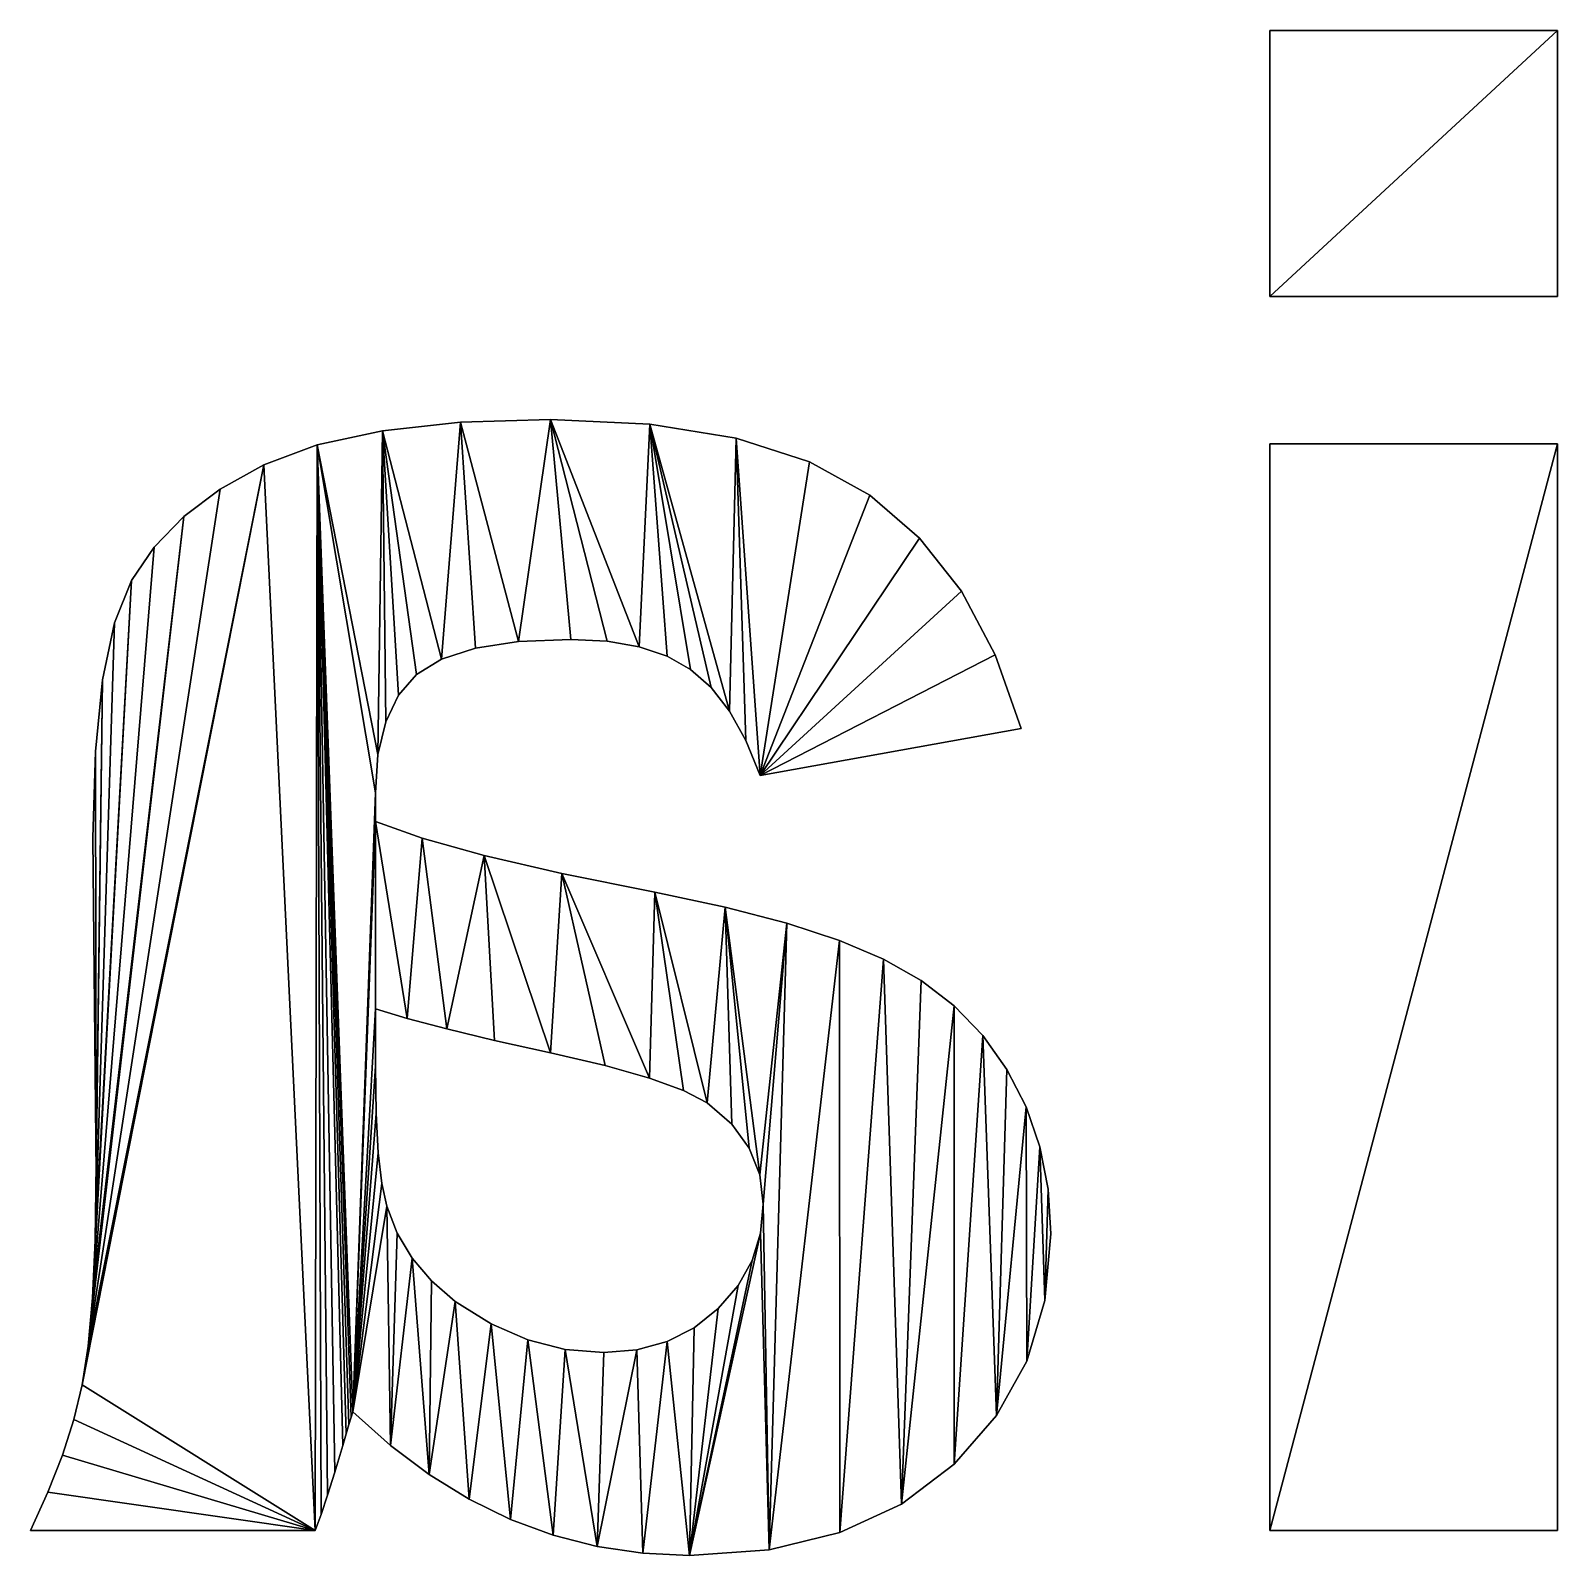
# Model space of a CAD drawing. Header units: metres. Extents: x -39.1 to 29.5, y -5.7 to 6.
# Drawn here: x -39.1 to -29.73, y -3.36 to 6 of the extents above; entities that cross this region are included whole.
import ezdxf

# ---------------------------------------------------------------- set-up
doc = ezdxf.new("R2010")
doc.units = ezdxf.units.M

msp = doc.modelspace()

# ---------------------------------------------------------------- linework, layer by layer
at = {"layer": 'layer1', "color": 1}
for points in [[(-29.72954, 6.00091, -3.21451), (-29.72954, 4.36831, -3.21451), (-31.494, 4.36831, -3.21451)], [(-29.72954, 6.00091, -3.21451), (-31.494, 4.36831, -3.21451), (-31.494, 6.00091, -3.21451)], [(-31.494, 4.36831, 1.92945), (-29.72954, 4.36831, 1.92945), (-29.72954, 6.00091, 1.92945)], [(-31.494, 6.00091, 1.92945), (-31.494, 4.36831, 1.92945), (-29.72954, 6.00091, 1.92945)], [(-31.494, 6.00091, -3.21451), (-31.494, 4.36831, -3.21451), (-31.494, 4.36831, 1.92945), (-31.494, 6.00091, 1.92945)], [(-29.72954, 6.00091, -3.21451), (-31.494, 6.00091, -3.21451), (-31.494, 6.00091, 1.92945), (-29.72954, 6.00091, 1.92945)], [(-29.72954, 4.36831, -3.21451), (-29.72954, 6.00091, -3.21451), (-29.72954, 6.00091, 1.92945), (-29.72954, 4.36831, 1.92945)], [(-31.494, 4.36831, -3.21451), (-29.72954, 4.36831, -3.21451), (-29.72954, 4.36831, 1.92945), (-31.494, 4.36831, 1.92945)], [(-36.93771, 3.54494, -3.21451), (-36.46049, 3.59733, -3.21451), (-36.57704, 2.14291, -3.21451)], [(-36.57704, 2.14291, 1.92945), (-36.46049, 3.59733, 1.92945), (-36.93771, 3.54494, 1.92945)], [(-36.46049, 3.59733, -3.21451), (-36.93771, 3.54494, -3.21451), (-36.93771, 3.54494, 1.92945), (-36.46049, 3.59733, 1.92945)], [(-36.46049, 3.59733, -3.21451), (-36.36786, 2.2106, -3.21451), (-36.57704, 2.14291, -3.21451)], [(-36.57704, 2.14291, 1.92945), (-36.36786, 2.2106, 1.92945), (-36.46049, 3.59733, 1.92945)], [(-35.9079, 3.6148, -3.21451), (-36.10295, 2.25122, -3.21451), (-36.46049, 3.59733, -3.21451)], [(-36.46049, 3.59733, 1.92945), (-36.10295, 2.25122, 1.92945), (-35.9079, 3.6148, 1.92945)], [(-35.9079, 3.6148, -3.21451), (-36.46049, 3.59733, -3.21451), (-36.46049, 3.59733, 1.92945), (-35.9079, 3.6148, 1.92945)], [(-36.46049, 3.59733, -3.21451), (-36.10295, 2.25122, -3.21451), (-36.36786, 2.2106, -3.21451)], [(-36.36786, 2.2106, 1.92945), (-36.10295, 2.25122, 1.92945), (-36.46049, 3.59733, 1.92945)], [(-35.9079, 3.6148, -3.21451), (-35.78233, 2.26477, -3.21451), (-36.10295, 2.25122, -3.21451)], [(-36.10295, 2.25122, 1.92945), (-35.78233, 2.26477, 1.92945), (-35.9079, 3.6148, 1.92945)], [(-35.5598, 2.25319, -3.21451), (-35.78233, 2.26477, -3.21451), (-35.9079, 3.6148, -3.21451)], [(-35.29803, 3.58575, -3.21451), (-35.36319, 2.21845, -3.21451), (-35.9079, 3.6148, -3.21451)], [(-35.9079, 3.6148, -3.21451), (-35.36319, 2.21845, -3.21451), (-35.5598, 2.25319, -3.21451)], [(-35.9079, 3.6148, 1.92945), (-35.78233, 2.26477, 1.92945), (-35.5598, 2.25319, 1.92945)], [(-35.9079, 3.6148, 1.92945), (-35.36319, 2.21845, 1.92945), (-35.29803, 3.58575, 1.92945)], [(-35.5598, 2.25319, 1.92945), (-35.36319, 2.21845, 1.92945), (-35.9079, 3.6148, 1.92945)], [(-35.29803, 3.58575, -3.21451), (-35.9079, 3.6148, -3.21451), (-35.9079, 3.6148, 1.92945), (-35.29803, 3.58575, 1.92945)], [(-35.29803, 3.58575, -3.21451), (-35.19248, 2.16056, -3.21451), (-35.36319, 2.21845, -3.21451)], [(-35.36319, 2.21845, 1.92945), (-35.19248, 2.16056, 1.92945), (-35.29803, 3.58575, 1.92945)], [(-35.04766, 2.07952, -3.21451), (-35.19248, 2.16056, -3.21451), (-35.29803, 3.58575, -3.21451)], [(-34.7682, 3.49863, -3.21451), (-34.80903, 1.82442, -3.21451), (-35.29803, 3.58575, -3.21451)], [(-35.29803, 3.58575, -3.21451), (-34.80903, 1.82442, -3.21451), (-34.92207, 1.96944, -3.21451)], [(-35.29803, 3.58575, -3.21451), (-34.92207, 1.96944, -3.21451), (-35.04766, 2.07952, -3.21451)], [(-35.29803, 3.58575, 1.92945), (-35.19248, 2.16056, 1.92945), (-35.04766, 2.07952, 1.92945)], [(-35.29803, 3.58575, 1.92945), (-34.80903, 1.82442, 1.92945), (-34.7682, 3.49863, 1.92945)], [(-34.92207, 1.96944, 1.92945), (-34.80903, 1.82442, 1.92945), (-35.29803, 3.58575, 1.92945)], [(-35.04766, 2.07952, 1.92945), (-34.92207, 1.96944, 1.92945), (-35.29803, 3.58575, 1.92945)], [(-34.7682, 3.49863, -3.21451), (-35.29803, 3.58575, -3.21451), (-35.29803, 3.58575, 1.92945), (-34.7682, 3.49863, 1.92945)], [(-37.33957, 3.45762, -3.21451), (-36.93771, 3.54494, -3.21451), (-36.96596, 1.55893, -3.21451)], [(-36.96596, 1.55893, 1.92945), (-36.93771, 3.54494, 1.92945), (-37.33957, 3.45762, 1.92945)], [(-36.93771, 3.54494, -3.21451), (-37.33957, 3.45762, -3.21451), (-37.33957, 3.45762, 1.92945), (-36.93771, 3.54494, 1.92945)], [(-36.93771, 3.54494, -3.21451), (-36.91888, 1.7585, -3.21451), (-36.96596, 1.55893, -3.21451)], [(-36.96596, 1.55893, 1.92945), (-36.91888, 1.7585, 1.92945), (-36.93771, 3.54494, 1.92945)], [(-36.93771, 3.54494, -3.21451), (-36.57704, 2.14291, -3.21451), (-36.73049, 2.04813, -3.21451)], [(-36.93771, 3.54494, -3.21451), (-36.73049, 2.04813, -3.21451), (-36.84037, 1.92156, -3.21451)], [(-36.93771, 3.54494, -3.21451), (-36.84037, 1.92156, -3.21451), (-36.91888, 1.7585, -3.21451)], [(-36.73049, 2.04813, 1.92945), (-36.57704, 2.14291, 1.92945), (-36.93771, 3.54494, 1.92945)], [(-36.84037, 1.92156, 1.92945), (-36.73049, 2.04813, 1.92945), (-36.93771, 3.54494, 1.92945)], [(-36.91888, 1.7585, 1.92945), (-36.84037, 1.92156, 1.92945), (-36.93771, 3.54494, 1.92945)], [(-34.7682, 3.49863, -3.21451), (-34.70857, 1.64448, -3.21451), (-34.80903, 1.82442, -3.21451)], [(-34.80903, 1.82442, 1.92945), (-34.70857, 1.64448, 1.92945), (-34.7682, 3.49863, 1.92945)], [(-34.62067, 1.42961, -3.21451), (-34.70857, 1.64448, -3.21451), (-34.7682, 3.49863, -3.21451)], [(-34.62067, 1.42961, -3.21451), (-34.7682, 3.49863, -3.21451), (-34.31847, 3.35342, -3.21451)], [(-34.7682, 3.49863, 1.92945), (-34.70857, 1.64448, 1.92945), (-34.62067, 1.42961, 1.92945)], [(-34.31847, 3.35342, 1.92945), (-34.7682, 3.49863, 1.92945), (-34.62067, 1.42961, 1.92945)], [(-34.31847, 3.35342, -3.21451), (-34.7682, 3.49863, -3.21451), (-34.7682, 3.49863, 1.92945), (-34.31847, 3.35342, 1.92945)], [(-37.33957, 3.45762, -3.21451), (-37.35213, -3.20449, -3.21451), (-37.66608, 3.33538, -3.21451)], [(-37.66608, 3.33538, 1.92945), (-37.35213, -3.20449, 1.92945), (-37.33957, 3.45762, 1.92945)], [(-37.33957, 3.45762, -3.21451), (-37.66608, 3.33538, -3.21451), (-37.66608, 3.33538, 1.92945), (-37.33957, 3.45762, 1.92945)], [(-37.33957, 3.45762, -3.21451), (-37.31564, -3.10598, -3.21451), (-37.35213, -3.20449, -3.21451)], [(-37.35213, -3.20449, 1.92945), (-37.31564, -3.10598, 1.92945), (-37.33957, 3.45762, 1.92945)], [(-37.33957, 3.45762, -3.21451), (-36.96596, 1.55893, -3.21451), (-36.98167, 1.32287, -3.21451)], [(-37.33957, 3.45762, -3.21451), (-36.98167, 1.32287, -3.21451), (-37.11982, -2.47609, -3.21451)], [(-37.33957, 3.45762, -3.21451), (-37.11982, -2.47609, -3.21451), (-37.1308, -2.50788, -3.21451)], [(-37.33957, 3.45762, -3.21451), (-37.1308, -2.50788, -3.21451), (-37.14491, -2.55301, -3.21451)], [(-37.33957, 3.45762, -3.21451), (-37.14491, -2.55301, -3.21451), (-37.16217, -2.61148, -3.21451)], [(-37.33957, 3.45762, -3.21451), (-37.16217, -2.61148, -3.21451), (-37.1826, -2.68329, -3.21451)], [(-37.33957, 3.45762, -3.21451), (-37.1826, -2.68329, -3.21451), (-37.23086, -2.84538, -3.21451)], [(-37.33957, 3.45762, -3.21451), (-37.23086, -2.84538, -3.21451), (-37.27523, -2.98628, -3.21451)], [(-37.33957, 3.45762, -3.21451), (-37.27523, -2.98628, -3.21451), (-37.31564, -3.10598, -3.21451)], [(-36.98167, 1.32287, 1.92945), (-36.96596, 1.55893, 1.92945), (-37.33957, 3.45762, 1.92945)], [(-37.11982, -2.47609, 1.92945), (-36.98167, 1.32287, 1.92945), (-37.33957, 3.45762, 1.92945)], [(-37.1308, -2.50788, 1.92945), (-37.11982, -2.47609, 1.92945), (-37.33957, 3.45762, 1.92945)], [(-37.14491, -2.55301, 1.92945), (-37.1308, -2.50788, 1.92945), (-37.33957, 3.45762, 1.92945)], [(-37.16217, -2.61148, 1.92945), (-37.14491, -2.55301, 1.92945), (-37.33957, 3.45762, 1.92945)], [(-37.1826, -2.68329, 1.92945), (-37.16217, -2.61148, 1.92945), (-37.33957, 3.45762, 1.92945)], [(-37.23086, -2.84538, 1.92945), (-37.1826, -2.68329, 1.92945), (-37.33957, 3.45762, 1.92945)], [(-37.27523, -2.98628, 1.92945), (-37.23086, -2.84538, 1.92945), (-37.33957, 3.45762, 1.92945)], [(-37.31564, -3.10598, 1.92945), (-37.27523, -2.98628, 1.92945), (-37.33957, 3.45762, 1.92945)], [(-29.72954, 3.46409, -3.21451), (-29.72954, -3.20449, -3.21451), (-31.494, -3.20449, -3.21451)], [(-29.72954, 3.46409, -3.21451), (-31.494, -3.20449, -3.21451), (-31.494, 3.46409, -3.21451)], [(-31.494, -3.20449, 1.92945), (-29.72954, -3.20449, 1.92945), (-29.72954, 3.46409, 1.92945)], [(-31.494, 3.46409, 1.92945), (-31.494, -3.20449, 1.92945), (-29.72954, 3.46409, 1.92945)], [(-31.494, 3.46409, -3.21451), (-31.494, -3.20449, -3.21451), (-31.494, -3.20449, 1.92945), (-31.494, 3.46409, 1.92945)], [(-29.72954, 3.46409, -3.21451), (-31.494, 3.46409, -3.21451), (-31.494, 3.46409, 1.92945), (-29.72954, 3.46409, 1.92945)], [(-29.72954, -3.20449, -3.21451), (-29.72954, 3.46409, -3.21451), (-29.72954, 3.46409, 1.92945), (-29.72954, -3.20449, 1.92945)], [(-37.35213, -3.20449, -3.21451), (-38.78066, -2.30968, -3.21451), (-37.66608, 3.33538, -3.21451)], [(-37.66608, 3.33538, -3.21451), (-38.78066, -2.30968, -3.21451), (-38.74358, -2.07205, -3.21451)], [(-37.66608, 3.33538, 1.92945), (-38.78066, -2.30968, 1.92945), (-37.35213, -3.20449, 1.92945)], [(-38.74358, -2.07205, 1.92945), (-38.78066, -2.30968, 1.92945), (-37.66608, 3.33538, 1.92945)], [(-37.66608, 3.33538, -3.21451), (-38.74358, -2.07205, -3.21451), (-37.93355, 3.18625, -3.21451)], [(-37.93355, 3.18625, 1.92945), (-38.74358, -2.07205, 1.92945), (-37.66608, 3.33538, 1.92945)], [(-37.66608, 3.33538, -3.21451), (-37.93355, 3.18625, -3.21451), (-37.93355, 3.18625, 1.92945), (-37.66608, 3.33538, 1.92945)], [(-34.62067, 1.42961, -3.21451), (-34.31847, 3.35342, -3.21451), (-33.94878, 3.15013, -3.21451)], [(-33.94878, 3.15013, 1.92945), (-34.31847, 3.35342, 1.92945), (-34.62067, 1.42961, 1.92945)], [(-33.94878, 3.15013, -3.21451), (-34.31847, 3.35342, -3.21451), (-34.31847, 3.35342, 1.92945), (-33.94878, 3.15013, 1.92945)], [(-37.93355, 3.18625, -3.21451), (-38.74358, -2.07205, -3.21451), (-38.15823, 3.01827, -3.21451)], [(-38.15823, 3.01827, 1.92945), (-38.74358, -2.07205, 1.92945), (-37.93355, 3.18625, 1.92945)], [(-37.93355, 3.18625, -3.21451), (-38.15823, 3.01827, -3.21451), (-38.15823, 3.01827, 1.92945), (-37.93355, 3.18625, 1.92945)], [(-34.62067, 1.42961, -3.21451), (-33.94878, 3.15013, -3.21451), (-33.64346, 2.8864, -3.21451)], [(-33.64346, 2.8864, 1.92945), (-33.94878, 3.15013, 1.92945), (-34.62067, 1.42961, 1.92945)], [(-33.64346, 2.8864, -3.21451), (-33.94878, 3.15013, -3.21451), (-33.94878, 3.15013, 1.92945), (-33.64346, 2.8864, 1.92945)], [(-38.71708, -1.77673, -3.21451), (-38.15823, 3.01827, -3.21451), (-38.74358, -2.07205, -3.21451)], [(-38.74358, -2.07205, 1.92945), (-38.15823, 3.01827, 1.92945), (-38.71708, -1.77673, 1.92945)], [(-38.71708, -1.77673, -3.21451), (-38.34011, 2.83146, -3.21451), (-38.15823, 3.01827, -3.21451)], [(-38.15823, 3.01827, 1.92945), (-38.34011, 2.83146, 1.92945), (-38.71708, -1.77673, 1.92945)], [(-38.15823, 3.01827, -3.21451), (-38.34011, 2.83146, -3.21451), (-38.34011, 2.83146, 1.92945), (-38.15823, 3.01827, 1.92945)], [(-38.71708, -1.77673, -3.21451), (-38.47927, 2.62582, -3.21451), (-38.34011, 2.83146, -3.21451)], [(-38.34011, 2.83146, 1.92945), (-38.47927, 2.62582, 1.92945), (-38.71708, -1.77673, 1.92945)], [(-38.34011, 2.83146, -3.21451), (-38.47927, 2.62582, -3.21451), (-38.47927, 2.62582, 1.92945), (-38.34011, 2.83146, 1.92945)], [(-34.62067, 1.42961, -3.21451), (-33.64346, 2.8864, -3.21451), (-33.38677, 2.55988, -3.21451)], [(-33.38677, 2.55988, 1.92945), (-33.64346, 2.8864, 1.92945), (-34.62067, 1.42961, 1.92945)], [(-33.38677, 2.55988, -3.21451), (-33.64346, 2.8864, -3.21451), (-33.64346, 2.8864, 1.92945), (-33.38677, 2.55988, 1.92945)], [(-38.71708, -1.77673, -3.21451), (-38.70119, -1.42371, -3.21451), (-38.47927, 2.62582, -3.21451)], [(-38.47927, 2.62582, 1.92945), (-38.70119, -1.42371, 1.92945), (-38.71708, -1.77673, 1.92945)], [(-38.70119, -1.42371, -3.21451), (-38.58229, 2.36582, -3.21451), (-38.47927, 2.62582, -3.21451)], [(-38.47927, 2.62582, 1.92945), (-38.58229, 2.36582, 1.92945), (-38.70119, -1.42371, 1.92945)], [(-38.47927, 2.62582, -3.21451), (-38.58229, 2.36582, -3.21451), (-38.58229, 2.36582, 1.92945), (-38.47927, 2.62582, 1.92945)], [(-34.62067, 1.42961, -3.21451), (-33.38677, 2.55988, -3.21451), (-33.17877, 2.17057, -3.21451)], [(-33.17877, 2.17057, 1.92945), (-33.38677, 2.55988, 1.92945), (-34.62067, 1.42961, 1.92945)], [(-33.17877, 2.17057, -3.21451), (-33.38677, 2.55988, -3.21451), (-33.38677, 2.55988, 1.92945), (-33.17877, 2.17057, 1.92945)], [(-38.70119, -1.42371, -3.21451), (-38.65586, 2.01594, -3.21451), (-38.58229, 2.36582, -3.21451)], [(-38.58229, 2.36582, 1.92945), (-38.65586, 2.01594, 1.92945), (-38.70119, -1.42371, 1.92945)], [(-38.58229, 2.36582, -3.21451), (-38.65586, 2.01594, -3.21451), (-38.65586, 2.01594, 1.92945), (-38.58229, 2.36582, 1.92945)], [(-36.36786, 2.2106, -3.21451), (-36.10295, 2.25122, -3.21451), (-36.10295, 2.25122, 1.92945), (-36.36786, 2.2106, 1.92945)], [(-36.10295, 2.25122, -3.21451), (-35.78233, 2.26477, -3.21451), (-35.78233, 2.26477, 1.92945), (-36.10295, 2.25122, 1.92945)], [(-35.78233, 2.26477, -3.21451), (-35.5598, 2.25319, -3.21451), (-35.5598, 2.25319, 1.92945), (-35.78233, 2.26477, 1.92945)], [(-35.5598, 2.25319, -3.21451), (-35.36319, 2.21845, -3.21451), (-35.36319, 2.21845, 1.92945), (-35.5598, 2.25319, 1.92945)], [(-36.57704, 2.14291, -3.21451), (-36.36786, 2.2106, -3.21451), (-36.36786, 2.2106, 1.92945), (-36.57704, 2.14291, 1.92945)], [(-35.36319, 2.21845, -3.21451), (-35.19248, 2.16056, -3.21451), (-35.19248, 2.16056, 1.92945), (-35.36319, 2.21845, 1.92945)], [(-35.19248, 2.16056, -3.21451), (-35.04766, 2.07952, -3.21451), (-35.04766, 2.07952, 1.92945), (-35.19248, 2.16056, 1.92945)], [(-34.62067, 1.42961, -3.21451), (-33.17877, 2.17057, -3.21451), (-33.01944, 1.71846, -3.21451)], [(-33.01944, 1.71846, 1.92945), (-33.17877, 2.17057, 1.92945), (-34.62067, 1.42961, 1.92945)], [(-33.01944, 1.71846, -3.21451), (-33.17877, 2.17057, -3.21451), (-33.17877, 2.17057, 1.92945), (-33.01944, 1.71846, 1.92945)], [(-36.73049, 2.04813, -3.21451), (-36.57704, 2.14291, -3.21451), (-36.57704, 2.14291, 1.92945), (-36.73049, 2.04813, 1.92945)], [(-35.04766, 2.07952, -3.21451), (-34.92207, 1.96944, -3.21451), (-34.92207, 1.96944, 1.92945), (-35.04766, 2.07952, 1.92945)], [(-38.69589, -1.01301, -3.21451), (-38.65586, 2.01594, -3.21451), (-38.70119, -1.42371, -3.21451)], [(-38.70119, -1.42371, 1.92945), (-38.65586, 2.01594, 1.92945), (-38.69589, -1.01301, 1.92945)], [(-38.69589, -1.01301, -3.21451), (-38.70002, 1.5762, -3.21451), (-38.65586, 2.01594, -3.21451)], [(-38.65586, 2.01594, 1.92945), (-38.70002, 1.5762, 1.92945), (-38.69589, -1.01301, 1.92945)], [(-38.65586, 2.01594, -3.21451), (-38.70002, 1.5762, -3.21451), (-38.70002, 1.5762, 1.92945), (-38.65586, 2.01594, 1.92945)], [(-36.84037, 1.92156, -3.21451), (-36.73049, 2.04813, -3.21451), (-36.73049, 2.04813, 1.92945), (-36.84037, 1.92156, 1.92945)], [(-34.92207, 1.96944, -3.21451), (-34.80903, 1.82442, -3.21451), (-34.80903, 1.82442, 1.92945), (-34.92207, 1.96944, 1.92945)], [(-36.91888, 1.7585, -3.21451), (-36.84037, 1.92156, -3.21451), (-36.84037, 1.92156, 1.92945), (-36.91888, 1.7585, 1.92945)], [(-34.80903, 1.82442, -3.21451), (-34.70857, 1.64448, -3.21451), (-34.70857, 1.64448, 1.92945), (-34.80903, 1.82442, 1.92945)], [(-36.96596, 1.55893, -3.21451), (-36.91888, 1.7585, -3.21451), (-36.91888, 1.7585, 1.92945), (-36.96596, 1.55893, 1.92945)], [(-34.62067, 1.42961, -3.21451), (-33.01944, 1.71846, -3.21451), (-33.01944, 1.71846, 1.92945), (-34.62067, 1.42961, 1.92945)], [(-34.70857, 1.64448, -3.21451), (-34.62067, 1.42961, -3.21451), (-34.62067, 1.42961, 1.92945), (-34.70857, 1.64448, 1.92945)], [(-38.71473, 1.04659, -3.21451), (-38.70002, 1.5762, -3.21451), (-38.69589, -1.01301, -3.21451)], [(-38.69589, -1.01301, 1.92945), (-38.70002, 1.5762, 1.92945), (-38.71473, 1.04659, 1.92945)], [(-38.70002, 1.5762, -3.21451), (-38.71473, 1.04659, -3.21451), (-38.71473, 1.04659, 1.92945), (-38.70002, 1.5762, 1.92945)], [(-36.98167, 1.32287, -3.21451), (-36.96596, 1.55893, -3.21451), (-36.96596, 1.55893, 1.92945), (-36.98167, 1.32287, 1.92945)], [(-36.98167, 1.14706, -3.21451), (-37.11982, -2.47609, -3.21451), (-36.98167, 1.32287, -3.21451)], [(-36.98167, 1.32287, 1.92945), (-37.11982, -2.47609, 1.92945), (-36.98167, 1.14706, 1.92945)], [(-36.98167, 1.14706, -3.21451), (-36.98167, 1.32287, -3.21451), (-36.98167, 1.32287, 1.92945), (-36.98167, 1.14706, 1.92945)], [(-36.98167, 1.14706, -3.21451), (-36.98167, -0.00206, -3.21451), (-37.11982, -2.47609, -3.21451)], [(-37.11982, -2.47609, 1.92945), (-36.98167, -0.00206, 1.92945), (-36.98167, 1.14706, 1.92945)], [(-36.69556, 1.04462, -3.21451), (-36.78738, -0.06132, -3.21451), (-36.98167, 1.14706, -3.21451)], [(-36.98167, 1.14706, -3.21451), (-36.78738, -0.06132, -3.21451), (-36.98167, -0.00206, -3.21451)], [(-36.98167, 1.14706, 1.92945), (-36.78738, -0.06132, 1.92945), (-36.69556, 1.04462, 1.92945)], [(-36.98167, -0.00206, 1.92945), (-36.78738, -0.06132, 1.92945), (-36.98167, 1.14706, 1.92945)], [(-36.69556, 1.04462, -3.21451), (-36.98167, 1.14706, -3.21451), (-36.98167, 1.14706, 1.92945), (-36.69556, 1.04462, 1.92945)], [(-38.71473, 1.04659, -3.21451), (-38.69589, -1.01301, -3.21451), (-38.69589, -1.01301, 1.92945), (-38.71473, 1.04659, 1.92945)], [(-36.69556, 1.04462, -3.21451), (-36.5437, -0.12607, -3.21451), (-36.78738, -0.06132, -3.21451)], [(-36.78738, -0.06132, 1.92945), (-36.5437, -0.12607, 1.92945), (-36.69556, 1.04462, 1.92945)], [(-36.3145, 0.93827, -3.21451), (-36.5437, -0.12607, -3.21451), (-36.69556, 1.04462, -3.21451)], [(-36.69556, 1.04462, 1.92945), (-36.5437, -0.12607, 1.92945), (-36.3145, 0.93827, 1.92945)], [(-36.3145, 0.93827, -3.21451), (-36.69556, 1.04462, -3.21451), (-36.69556, 1.04462, 1.92945), (-36.3145, 0.93827, 1.92945)], [(-36.3145, 0.93827, -3.21451), (-36.25052, -0.19632, -3.21451), (-36.5437, -0.12607, -3.21451)], [(-36.5437, -0.12607, 1.92945), (-36.25052, -0.19632, 1.92945), (-36.3145, 0.93827, 1.92945)], [(-35.90792, -0.27207, -3.21451), (-36.25052, -0.19632, -3.21451), (-36.3145, 0.93827, -3.21451)], [(-35.83842, 0.82798, -3.21451), (-35.90792, -0.27207, -3.21451), (-36.3145, 0.93827, -3.21451)], [(-36.3145, 0.93827, 1.92945), (-36.25052, -0.19632, 1.92945), (-35.90792, -0.27207, 1.92945)], [(-36.3145, 0.93827, 1.92945), (-35.90792, -0.27207, 1.92945), (-35.83842, 0.82798, 1.92945)], [(-35.83842, 0.82798, -3.21451), (-36.3145, 0.93827, -3.21451), (-36.3145, 0.93827, 1.92945), (-35.83842, 0.82798, 1.92945)], [(-35.83842, 0.82798, -3.21451), (-35.57237, -0.35017, -3.21451), (-35.90792, -0.27207, -3.21451)], [(-35.90792, -0.27207, 1.92945), (-35.57237, -0.35017, 1.92945), (-35.83842, 0.82798, 1.92945)], [(-35.83842, 0.82798, -3.21451), (-35.2674, 0.71378, -3.21451), (-35.30041, -0.42748, -3.21451)], [(-35.83842, 0.82798, -3.21451), (-35.30041, -0.42748, -3.21451), (-35.57237, -0.35017, -3.21451)], [(-35.30041, -0.42748, 1.92945), (-35.2674, 0.71378, 1.92945), (-35.83842, 0.82798, 1.92945)], [(-35.57237, -0.35017, 1.92945), (-35.30041, -0.42748, 1.92945), (-35.83842, 0.82798, 1.92945)], [(-35.2674, 0.71378, -3.21451), (-35.83842, 0.82798, -3.21451), (-35.83842, 0.82798, 1.92945), (-35.2674, 0.71378, 1.92945)], [(-35.2674, 0.71378, -3.21451), (-35.092, -0.504, -3.21451), (-35.30041, -0.42748, -3.21451)], [(-35.30041, -0.42748, 1.92945), (-35.092, -0.504, 1.92945), (-35.2674, 0.71378, 1.92945)], [(-34.83592, 0.62214, -3.21451), (-34.94719, -0.57975, -3.21451), (-35.2674, 0.71378, -3.21451)], [(-35.2674, 0.71378, -3.21451), (-34.94719, -0.57975, -3.21451), (-35.092, -0.504, -3.21451)], [(-35.2674, 0.71378, 1.92945), (-34.94719, -0.57975, 1.92945), (-34.83592, 0.62214, 1.92945)], [(-35.092, -0.504, 1.92945), (-34.94719, -0.57975, 1.92945), (-35.2674, 0.71378, 1.92945)], [(-34.83592, 0.62214, -3.21451), (-35.2674, 0.71378, -3.21451), (-35.2674, 0.71378, 1.92945), (-34.83592, 0.62214, 1.92945)], [(-34.83592, 0.62214, -3.21451), (-34.79608, -0.71043, -3.21451), (-34.94719, -0.57975, -3.21451)], [(-34.94719, -0.57975, 1.92945), (-34.79608, -0.71043, 1.92945), (-34.83592, 0.62214, 1.92945)], [(-34.68815, -0.8576, -3.21451), (-34.79608, -0.71043, -3.21451), (-34.83592, 0.62214, -3.21451)], [(-34.45819, 0.52305, -3.21451), (-34.62341, -1.02125, -3.21451), (-34.83592, 0.62214, -3.21451)], [(-34.83592, 0.62214, -3.21451), (-34.62341, -1.02125, -3.21451), (-34.68815, -0.8576, -3.21451)], [(-34.83592, 0.62214, 1.92945), (-34.79608, -0.71043, 1.92945), (-34.68815, -0.8576, 1.92945)], [(-34.83592, 0.62214, 1.92945), (-34.62341, -1.02125, 1.92945), (-34.45819, 0.52305, 1.92945)], [(-34.68815, -0.8576, 1.92945), (-34.62341, -1.02125, 1.92945), (-34.83592, 0.62214, 1.92945)], [(-34.45819, 0.52305, -3.21451), (-34.83592, 0.62214, -3.21451), (-34.83592, 0.62214, 1.92945), (-34.45819, 0.52305, 1.92945)], [(-34.45819, 0.52305, -3.21451), (-34.60182, -1.20139, -3.21451), (-34.62341, -1.02125, -3.21451)], [(-34.62341, -1.02125, 1.92945), (-34.60182, -1.20139, 1.92945), (-34.45819, 0.52305, 1.92945)], [(-34.5663, -3.32228, -3.21451), (-34.60182, -1.20139, -3.21451), (-34.45819, 0.52305, -3.21451)], [(-34.45819, 0.52305, 1.92945), (-34.60182, -1.20139, 1.92945), (-34.5663, -3.32228, 1.92945)], [(-34.1342, 0.41649, -3.21451), (-34.5663, -3.32228, -3.21451), (-34.45819, 0.52305, -3.21451)], [(-34.45819, 0.52305, 1.92945), (-34.5663, -3.32228, 1.92945), (-34.1342, 0.41649, 1.92945)], [(-34.1342, 0.41649, -3.21451), (-34.45819, 0.52305, -3.21451), (-34.45819, 0.52305, 1.92945), (-34.1342, 0.41649, 1.92945)], [(-34.1342, 0.41649, -3.21451), (-34.13322, -3.2173, -3.21451), (-34.5663, -3.32228, -3.21451)], [(-34.5663, -3.32228, 1.92945), (-34.13322, -3.2173, 1.92945), (-34.1342, 0.41649, 1.92945)], [(-33.86401, 0.30249, -3.21451), (-34.13322, -3.2173, -3.21451), (-34.1342, 0.41649, -3.21451)], [(-34.1342, 0.41649, 1.92945), (-34.13322, -3.2173, 1.92945), (-33.86401, 0.30249, 1.92945)], [(-33.86401, 0.30249, -3.21451), (-34.1342, 0.41649, -3.21451), (-34.1342, 0.41649, 1.92945), (-33.86401, 0.30249, 1.92945)], [(-33.86401, 0.30249, -3.21451), (-33.75471, -3.04233, -3.21451), (-34.13322, -3.2173, -3.21451)], [(-34.13322, -3.2173, 1.92945), (-33.75471, -3.04233, 1.92945), (-33.86401, 0.30249, 1.92945)], [(-33.63422, 0.1718, -3.21451), (-33.75471, -3.04233, -3.21451), (-33.86401, 0.30249, -3.21451)], [(-33.86401, 0.30249, 1.92945), (-33.75471, -3.04233, 1.92945), (-33.63422, 0.1718, 1.92945)], [(-33.63422, 0.1718, -3.21451), (-33.86401, 0.30249, -3.21451), (-33.86401, 0.30249, 1.92945), (-33.63422, 0.1718, 1.92945)], [(-33.43153, 0.01522, -3.21451), (-33.75471, -3.04233, -3.21451), (-33.63422, 0.1718, -3.21451)], [(-33.63422, 0.1718, 1.92945), (-33.75471, -3.04233, 1.92945), (-33.43153, 0.01522, 1.92945)], [(-33.43153, 0.01522, -3.21451), (-33.63422, 0.1718, -3.21451), (-33.63422, 0.1718, 1.92945), (-33.43153, 0.01522, 1.92945)], [(-33.43153, 0.01522, -3.21451), (-33.43075, -2.79737, -3.21451), (-33.75471, -3.04233, -3.21451)], [(-33.75471, -3.04233, 1.92945), (-33.43075, -2.79737, 1.92945), (-33.43153, 0.01522, 1.92945)], [(-33.2559, -0.16727, -3.21451), (-33.43075, -2.79737, -3.21451), (-33.43153, 0.01522, -3.21451)], [(-33.43153, 0.01522, 1.92945), (-33.43075, -2.79737, 1.92945), (-33.2559, -0.16727, 1.92945)], [(-33.2559, -0.16727, -3.21451), (-33.43153, 0.01522, -3.21451), (-33.43153, 0.01522, 1.92945), (-33.2559, -0.16727, 1.92945)], [(-37.11982, -2.47609, -3.21451), (-36.98167, -0.00206, -3.21451), (-36.98167, -0.3537, -3.21451)], [(-36.98167, -0.3537, 1.92945), (-36.98167, -0.00206, 1.92945), (-37.11982, -2.47609, 1.92945)], [(-36.98167, -0.00206, -3.21451), (-36.78738, -0.06132, -3.21451), (-36.78738, -0.06132, 1.92945), (-36.98167, -0.00206, 1.92945)], [(-36.98167, -0.3537, -3.21451), (-36.98167, -0.00206, -3.21451), (-36.98167, -0.00206, 1.92945), (-36.98167, -0.3537, 1.92945)], [(-36.78738, -0.06132, -3.21451), (-36.5437, -0.12607, -3.21451), (-36.5437, -0.12607, 1.92945), (-36.78738, -0.06132, 1.92945)], [(-36.5437, -0.12607, -3.21451), (-36.25052, -0.19632, -3.21451), (-36.25052, -0.19632, 1.92945), (-36.5437, -0.12607, 1.92945)], [(-33.2559, -0.16727, -3.21451), (-33.17113, -2.49904, -3.21451), (-33.43075, -2.79737, -3.21451)], [(-33.43075, -2.79737, 1.92945), (-33.17113, -2.49904, 1.92945), (-33.2559, -0.16727, 1.92945)], [(-33.10736, -0.37567, -3.21451), (-33.17113, -2.49904, -3.21451), (-33.2559, -0.16727, -3.21451)], [(-33.2559, -0.16727, 1.92945), (-33.17113, -2.49904, 1.92945), (-33.10736, -0.37567, 1.92945)], [(-33.10736, -0.37567, -3.21451), (-33.2559, -0.16727, -3.21451), (-33.2559, -0.16727, 1.92945), (-33.10736, -0.37567, 1.92945)], [(-36.25052, -0.19632, -3.21451), (-35.90792, -0.27207, -3.21451), (-35.90792, -0.27207, 1.92945), (-36.25052, -0.19632, 1.92945)], [(-35.90792, -0.27207, -3.21451), (-35.57237, -0.35017, -3.21451), (-35.57237, -0.35017, 1.92945), (-35.90792, -0.27207, 1.92945)], [(-37.11982, -2.47609, -3.21451), (-36.98167, -0.3537, -3.21451), (-36.97735, -0.64528, -3.21451)], [(-36.97735, -0.64528, 1.92945), (-36.98167, -0.3537, 1.92945), (-37.11982, -2.47609, 1.92945)], [(-36.97735, -0.64528, -3.21451), (-36.98167, -0.3537, -3.21451), (-36.98167, -0.3537, 1.92945), (-36.97735, -0.64528, 1.92945)], [(-35.57237, -0.35017, -3.21451), (-35.30041, -0.42748, -3.21451), (-35.30041, -0.42748, 1.92945), (-35.57237, -0.35017, 1.92945)], [(-35.30041, -0.42748, -3.21451), (-35.092, -0.504, -3.21451), (-35.092, -0.504, 1.92945), (-35.30041, -0.42748, 1.92945)], [(-32.98923, -0.60467, -3.21451), (-33.17113, -2.49904, -3.21451), (-33.10736, -0.37567, -3.21451)], [(-33.10736, -0.37567, 1.92945), (-33.17113, -2.49904, 1.92945), (-32.98923, -0.60467, 1.92945)], [(-32.98923, -0.60467, -3.21451), (-33.10736, -0.37567, -3.21451), (-33.10736, -0.37567, 1.92945), (-32.98923, -0.60467, 1.92945)], [(-35.092, -0.504, -3.21451), (-34.94719, -0.57975, -3.21451), (-34.94719, -0.57975, 1.92945), (-35.092, -0.504, 1.92945)], [(-37.11982, -2.47609, -3.21451), (-36.97735, -0.64528, -3.21451), (-36.96438, -0.88586, -3.21451)], [(-36.96438, -0.88586, 1.92945), (-36.97735, -0.64528, 1.92945), (-37.11982, -2.47609, 1.92945)], [(-36.96438, -0.88586, -3.21451), (-36.97735, -0.64528, -3.21451), (-36.97735, -0.64528, 1.92945), (-36.96438, -0.88586, 1.92945)], [(-34.94719, -0.57975, -3.21451), (-34.79608, -0.71043, -3.21451), (-34.79608, -0.71043, 1.92945), (-34.94719, -0.57975, 1.92945)], [(-32.98923, -0.60467, -3.21451), (-32.9857, -2.16396, -3.21451), (-33.17113, -2.49904, -3.21451)], [(-33.17113, -2.49904, 1.92945), (-32.9857, -2.16396, 1.92945), (-32.98923, -0.60467, 1.92945)], [(-32.90484, -0.84897, -3.21451), (-32.9857, -2.16396, -3.21451), (-32.98923, -0.60467, -3.21451)], [(-32.98923, -0.60467, 1.92945), (-32.9857, -2.16396, 1.92945), (-32.90484, -0.84897, 1.92945)], [(-32.90484, -0.84897, -3.21451), (-32.98923, -0.60467, -3.21451), (-32.98923, -0.60467, 1.92945), (-32.90484, -0.84897, 1.92945)], [(-34.79608, -0.71043, -3.21451), (-34.68815, -0.8576, -3.21451), (-34.68815, -0.8576, 1.92945), (-34.79608, -0.71043, 1.92945)], [(-37.11982, -2.47609, -3.21451), (-36.96438, -0.88586, -3.21451), (-36.9428, -1.07541, -3.21451)], [(-36.9428, -1.07541, 1.92945), (-36.96438, -0.88586, 1.92945), (-37.11982, -2.47609, 1.92945)], [(-36.9428, -1.07541, -3.21451), (-36.96438, -0.88586, -3.21451), (-36.96438, -0.88586, 1.92945), (-36.9428, -1.07541, 1.92945)], [(-34.68815, -0.8576, -3.21451), (-34.62341, -1.02125, -3.21451), (-34.62341, -1.02125, 1.92945), (-34.68815, -0.8576, 1.92945)], [(-32.90484, -0.84897, -3.21451), (-32.87443, -1.79211, -3.21451), (-32.9857, -2.16396, -3.21451)], [(-32.9857, -2.16396, 1.92945), (-32.87443, -1.79211, 1.92945), (-32.90484, -0.84897, 1.92945)], [(-32.85423, -1.10858, -3.21451), (-32.87443, -1.79211, -3.21451), (-32.90484, -0.84897, -3.21451)], [(-32.90484, -0.84897, 1.92945), (-32.87443, -1.79211, 1.92945), (-32.85423, -1.10858, 1.92945)], [(-32.85423, -1.10858, -3.21451), (-32.90484, -0.84897, -3.21451), (-32.90484, -0.84897, 1.92945), (-32.85423, -1.10858, 1.92945)], [(-38.69589, -1.01301, -3.21451), (-38.70119, -1.42371, -3.21451), (-38.70119, -1.42371, 1.92945), (-38.69589, -1.01301, 1.92945)], [(-34.62341, -1.02125, -3.21451), (-34.60182, -1.20139, -3.21451), (-34.60182, -1.20139, 1.92945), (-34.62341, -1.02125, 1.92945)], [(-37.11982, -2.47609, -3.21451), (-36.9428, -1.07541, -3.21451), (-36.91258, -1.21395, -3.21451)], [(-36.91258, -1.21395, 1.92945), (-36.9428, -1.07541, 1.92945), (-37.11982, -2.47609, 1.92945)], [(-36.91258, -1.21395, -3.21451), (-36.9428, -1.07541, -3.21451), (-36.9428, -1.07541, 1.92945), (-36.91258, -1.21395, 1.92945)], [(-32.87443, -1.79211, -3.21451), (-32.85423, -1.10858, -3.21451), (-32.83736, -1.3835, -3.21451)], [(-32.83736, -1.3835, 1.92945), (-32.85423, -1.10858, 1.92945), (-32.87443, -1.79211, 1.92945)], [(-32.83736, -1.3835, -3.21451), (-32.85423, -1.10858, -3.21451), (-32.85423, -1.10858, 1.92945), (-32.83736, -1.3835, 1.92945)], [(-37.11982, -2.47609, -3.21451), (-36.91258, -1.21395, -3.21451), (-36.88984, -2.68219, -3.21451)], [(-36.88984, -2.68219, 1.92945), (-36.91258, -1.21395, 1.92945), (-37.11982, -2.47609, 1.92945)], [(-36.91258, -1.21395, -3.21451), (-36.84861, -1.37996, -3.21451), (-36.88984, -2.68219, -3.21451)], [(-36.88984, -2.68219, 1.92945), (-36.84861, -1.37996, 1.92945), (-36.91258, -1.21395, 1.92945)], [(-36.84861, -1.37996, -3.21451), (-36.91258, -1.21395, -3.21451), (-36.91258, -1.21395, 1.92945), (-36.84861, -1.37996, 1.92945)], [(-34.5663, -3.32228, -3.21451), (-34.61909, -1.38035, -3.21451), (-34.60182, -1.20139, -3.21451)], [(-34.60182, -1.20139, 1.92945), (-34.61909, -1.38035, 1.92945), (-34.5663, -3.32228, 1.92945)], [(-34.60182, -1.20139, -3.21451), (-34.61909, -1.38035, -3.21451), (-34.61909, -1.38035, 1.92945), (-34.60182, -1.20139, 1.92945)], [(-36.88984, -2.68219, -3.21451), (-36.84861, -1.37996, -3.21451), (-36.75717, -1.53263, -3.21451)], [(-36.75717, -1.53263, 1.92945), (-36.84861, -1.37996, 1.92945), (-36.88984, -2.68219, 1.92945)], [(-36.75717, -1.53263, -3.21451), (-36.84861, -1.37996, -3.21451), (-36.84861, -1.37996, 1.92945), (-36.75717, -1.53263, 1.92945)], [(-35.05392, -3.35727, -3.21451), (-34.67088, -1.54675, -3.21451), (-34.61909, -1.38035, -3.21451)], [(-35.05392, -3.35727, -3.21451), (-34.61909, -1.38035, -3.21451), (-34.5663, -3.32228, -3.21451)], [(-34.61909, -1.38035, 1.92945), (-34.67088, -1.54675, 1.92945), (-35.05392, -3.35727, 1.92945)], [(-34.5663, -3.32228, 1.92945), (-34.61909, -1.38035, 1.92945), (-35.05392, -3.35727, 1.92945)], [(-34.61909, -1.38035, -3.21451), (-34.67088, -1.54675, -3.21451), (-34.67088, -1.54675, 1.92945), (-34.61909, -1.38035, 1.92945)], [(-32.87443, -1.79211, -3.21451), (-32.83736, -1.3835, -3.21451), (-32.83736, -1.3835, 1.92945), (-32.87443, -1.79211, 1.92945)], [(-38.70119, -1.42371, -3.21451), (-38.71708, -1.77673, -3.21451), (-38.71708, -1.77673, 1.92945), (-38.70119, -1.42371, 1.92945)], [(-36.88984, -2.68219, -3.21451), (-36.75717, -1.53263, -3.21451), (-36.65201, -2.86096, -3.21451)], [(-36.65201, -2.86096, 1.92945), (-36.75717, -1.53263, 1.92945), (-36.88984, -2.68219, 1.92945)], [(-36.65201, -2.86096, -3.21451), (-36.75717, -1.53263, -3.21451), (-36.63825, -1.67195, -3.21451)], [(-36.63825, -1.67195, 1.92945), (-36.75717, -1.53263, 1.92945), (-36.65201, -2.86096, 1.92945)], [(-36.63825, -1.67195, -3.21451), (-36.75717, -1.53263, -3.21451), (-36.75717, -1.53263, 1.92945), (-36.63825, -1.67195, 1.92945)], [(-34.75722, -1.7006, -3.21451), (-34.67088, -1.54675, -3.21451), (-35.05392, -3.35727, -3.21451)], [(-35.05392, -3.35727, 1.92945), (-34.67088, -1.54675, 1.92945), (-34.75722, -1.7006, 1.92945)], [(-34.67088, -1.54675, -3.21451), (-34.75722, -1.7006, -3.21451), (-34.75722, -1.7006, 1.92945), (-34.67088, -1.54675, 1.92945)], [(-36.65201, -2.86096, -3.21451), (-36.63825, -1.67195, -3.21451), (-36.49187, -1.79793, -3.21451)], [(-36.49187, -1.79793, 1.92945), (-36.63825, -1.67195, 1.92945), (-36.65201, -2.86096, 1.92945)], [(-36.49187, -1.79793, -3.21451), (-36.63825, -1.67195, -3.21451), (-36.63825, -1.67195, 1.92945), (-36.49187, -1.79793, 1.92945)], [(-38.71708, -1.77673, -3.21451), (-38.74358, -2.07205, -3.21451), (-38.74358, -2.07205, 1.92945), (-38.71708, -1.77673, 1.92945)], [(-34.75722, -1.7006, -3.21451), (-35.05392, -3.35727, -3.21451), (-34.87808, -1.84188, -3.21451)], [(-34.87808, -1.84188, 1.92945), (-35.05392, -3.35727, 1.92945), (-34.75722, -1.7006, 1.92945)], [(-34.75722, -1.7006, -3.21451), (-34.87808, -1.84188, -3.21451), (-34.87808, -1.84188, 1.92945), (-34.75722, -1.7006, 1.92945)], [(-36.65201, -2.86096, -3.21451), (-36.49187, -1.79793, -3.21451), (-36.40632, -3.01238, -3.21451)], [(-36.40632, -3.01238, 1.92945), (-36.49187, -1.79793, 1.92945), (-36.65201, -2.86096, 1.92945)], [(-36.40632, -3.01238, -3.21451), (-36.49187, -1.79793, -3.21451), (-36.27249, -1.93529, -3.21451)], [(-36.27249, -1.93529, 1.92945), (-36.49187, -1.79793, 1.92945), (-36.40632, -3.01238, 1.92945)], [(-36.27249, -1.93529, -3.21451), (-36.49187, -1.79793, -3.21451), (-36.49187, -1.79793, 1.92945), (-36.27249, -1.93529, 1.92945)], [(-35.05392, -3.35727, -3.21451), (-35.02567, -1.96001, -3.21451), (-34.87808, -1.84188, -3.21451)], [(-34.87808, -1.84188, 1.92945), (-35.02567, -1.96001, 1.92945), (-35.05392, -3.35727, 1.92945)], [(-34.87808, -1.84188, -3.21451), (-35.02567, -1.96001, -3.21451), (-35.02567, -1.96001, 1.92945), (-34.87808, -1.84188, 1.92945)], [(-32.9857, -2.16396, -3.21451), (-32.87443, -1.79211, -3.21451), (-32.87443, -1.79211, 1.92945), (-32.9857, -2.16396, 1.92945)], [(-36.40632, -3.01238, -3.21451), (-36.27249, -1.93529, -3.21451), (-36.15281, -3.13646, -3.21451)], [(-36.15281, -3.13646, 1.92945), (-36.27249, -1.93529, 1.92945), (-36.40632, -3.01238, 1.92945)], [(-36.15281, -3.13646, -3.21451), (-36.27249, -1.93529, -3.21451), (-36.04762, -2.0334, -3.21451)], [(-36.04762, -2.0334, 1.92945), (-36.27249, -1.93529, 1.92945), (-36.15281, -3.13646, 1.92945)], [(-36.04762, -2.0334, -3.21451), (-36.27249, -1.93529, -3.21451), (-36.27249, -1.93529, 1.92945), (-36.04762, -2.0334, 1.92945)], [(-35.05392, -3.35727, -3.21451), (-35.19207, -2.04439, -3.21451), (-35.02567, -1.96001, -3.21451)], [(-35.02567, -1.96001, 1.92945), (-35.19207, -2.04439, 1.92945), (-35.05392, -3.35727, 1.92945)], [(-35.02567, -1.96001, -3.21451), (-35.19207, -2.04439, -3.21451), (-35.19207, -2.04439, 1.92945), (-35.02567, -1.96001, 1.92945)], [(-36.15281, -3.13646, -3.21451), (-36.04762, -2.0334, -3.21451), (-35.89105, -3.23306, -3.21451)], [(-35.89105, -3.23306, 1.92945), (-36.04762, -2.0334, 1.92945), (-36.15281, -3.13646, 1.92945)], [(-35.89105, -3.23306, -3.21451), (-36.04762, -2.0334, -3.21451), (-35.81724, -2.09227, -3.21451)], [(-35.81724, -2.09227, 1.92945), (-36.04762, -2.0334, 1.92945), (-35.89105, -3.23306, 1.92945)], [(-35.81724, -2.09227, -3.21451), (-36.04762, -2.0334, -3.21451), (-36.04762, -2.0334, 1.92945), (-35.81724, -2.09227, 1.92945)], [(-35.34159, -3.34347, -3.21451), (-35.3773, -2.09501, -3.21451), (-35.19207, -2.04439, -3.21451)], [(-35.19207, -2.04439, 1.92945), (-35.3773, -2.09501, 1.92945), (-35.34159, -3.34347, 1.92945)], [(-35.19207, -2.04439, -3.21451), (-35.3773, -2.09501, -3.21451), (-35.3773, -2.09501, 1.92945), (-35.19207, -2.04439, 1.92945)], [(-35.34159, -3.34347, -3.21451), (-35.19207, -2.04439, -3.21451), (-35.05392, -3.35727, -3.21451)], [(-35.05392, -3.35727, 1.92945), (-35.19207, -2.04439, 1.92945), (-35.34159, -3.34347, 1.92945)], [(-38.74358, -2.07205, -3.21451), (-38.78066, -2.30968, -3.21451), (-38.78066, -2.30968, 1.92945), (-38.74358, -2.07205, 1.92945)], [(-35.89105, -3.23306, -3.21451), (-35.81724, -2.09227, -3.21451), (-35.62064, -3.30207, -3.21451)], [(-35.62064, -3.30207, 1.92945), (-35.81724, -2.09227, 1.92945), (-35.89105, -3.23306, 1.92945)], [(-35.62064, -3.30207, -3.21451), (-35.81724, -2.09227, -3.21451), (-35.58138, -2.11189, -3.21451)], [(-35.58138, -2.11189, 1.92945), (-35.81724, -2.09227, 1.92945), (-35.62064, -3.30207, 1.92945)], [(-35.58138, -2.11189, -3.21451), (-35.81724, -2.09227, -3.21451), (-35.81724, -2.09227, 1.92945), (-35.58138, -2.11189, 1.92945)], [(-35.62064, -3.30207, -3.21451), (-35.58138, -2.11189, -3.21451), (-35.3773, -2.09501, -3.21451)], [(-35.62064, -3.30207, -3.21451), (-35.3773, -2.09501, -3.21451), (-35.34159, -3.34347, -3.21451)], [(-35.3773, -2.09501, 1.92945), (-35.58138, -2.11189, 1.92945), (-35.62064, -3.30207, 1.92945)], [(-35.34159, -3.34347, 1.92945), (-35.3773, -2.09501, 1.92945), (-35.62064, -3.30207, 1.92945)], [(-35.3773, -2.09501, -3.21451), (-35.58138, -2.11189, -3.21451), (-35.58138, -2.11189, 1.92945), (-35.3773, -2.09501, 1.92945)], [(-33.17113, -2.49904, -3.21451), (-32.9857, -2.16396, -3.21451), (-32.9857, -2.16396, 1.92945), (-33.17113, -2.49904, 1.92945)], [(-37.35213, -3.20449, -3.21451), (-38.83229, -2.5222, -3.21451), (-38.78066, -2.30968, -3.21451)], [(-38.78066, -2.30968, 1.92945), (-38.83229, -2.5222, 1.92945), (-37.35213, -3.20449, 1.92945)], [(-38.78066, -2.30968, -3.21451), (-38.83229, -2.5222, -3.21451), (-38.83229, -2.5222, 1.92945), (-38.78066, -2.30968, 1.92945)], [(-38.90233, -2.74217, -3.21451), (-38.83229, -2.5222, -3.21451), (-37.35213, -3.20449, -3.21451)], [(-37.35213, -3.20449, 1.92945), (-38.83229, -2.5222, 1.92945), (-38.90233, -2.74217, 1.92945)], [(-38.83229, -2.5222, -3.21451), (-38.90233, -2.74217, -3.21451), (-38.90233, -2.74217, 1.92945), (-38.83229, -2.5222, 1.92945)], [(-37.14491, -2.55301, -3.21451), (-37.1308, -2.50788, -3.21451), (-37.1308, -2.50788, 1.92945), (-37.14491, -2.55301, 1.92945)], [(-37.1308, -2.50788, -3.21451), (-37.11982, -2.47609, -3.21451), (-37.11982, -2.47609, 1.92945), (-37.1308, -2.50788, 1.92945)], [(-37.11982, -2.47609, -3.21451), (-36.88984, -2.68219, -3.21451), (-36.88984, -2.68219, 1.92945), (-37.11982, -2.47609, 1.92945)], [(-33.43075, -2.79737, -3.21451), (-33.17113, -2.49904, -3.21451), (-33.17113, -2.49904, 1.92945), (-33.43075, -2.79737, 1.92945)], [(-37.1826, -2.68329, -3.21451), (-37.16217, -2.61148, -3.21451), (-37.16217, -2.61148, 1.92945), (-37.1826, -2.68329, 1.92945)], [(-37.16217, -2.61148, -3.21451), (-37.14491, -2.55301, -3.21451), (-37.14491, -2.55301, 1.92945), (-37.16217, -2.61148, 1.92945)], [(-37.23086, -2.84538, -3.21451), (-37.1826, -2.68329, -3.21451), (-37.1826, -2.68329, 1.92945), (-37.23086, -2.84538, 1.92945)], [(-36.88984, -2.68219, -3.21451), (-36.65201, -2.86096, -3.21451), (-36.65201, -2.86096, 1.92945), (-36.88984, -2.68219, 1.92945)], [(-38.99083, -2.9696, -3.21451), (-38.90233, -2.74217, -3.21451), (-37.35213, -3.20449, -3.21451)], [(-37.35213, -3.20449, 1.92945), (-38.90233, -2.74217, 1.92945), (-38.99083, -2.9696, 1.92945)], [(-38.90233, -2.74217, -3.21451), (-38.99083, -2.9696, -3.21451), (-38.99083, -2.9696, 1.92945), (-38.90233, -2.74217, 1.92945)], [(-33.75471, -3.04233, -3.21451), (-33.43075, -2.79737, -3.21451), (-33.43075, -2.79737, 1.92945), (-33.75471, -3.04233, 1.92945)], [(-37.27523, -2.98628, -3.21451), (-37.23086, -2.84538, -3.21451), (-37.23086, -2.84538, 1.92945), (-37.27523, -2.98628, 1.92945)], [(-36.65201, -2.86096, -3.21451), (-36.40632, -3.01238, -3.21451), (-36.40632, -3.01238, 1.92945), (-36.65201, -2.86096, 1.92945)], [(-38.99083, -2.9696, -3.21451), (-37.35213, -3.20449, -3.21451), (-39.09776, -3.20449, -3.21451)], [(-39.09776, -3.20449, 1.92945), (-37.35213, -3.20449, 1.92945), (-38.99083, -2.9696, 1.92945)], [(-38.99083, -2.9696, -3.21451), (-39.09776, -3.20449, -3.21451), (-39.09776, -3.20449, 1.92945), (-38.99083, -2.9696, 1.92945)], [(-37.31564, -3.10598, -3.21451), (-37.27523, -2.98628, -3.21451), (-37.27523, -2.98628, 1.92945), (-37.31564, -3.10598, 1.92945)], [(-36.40632, -3.01238, -3.21451), (-36.15281, -3.13646, -3.21451), (-36.15281, -3.13646, 1.92945), (-36.40632, -3.01238, 1.92945)], [(-34.13322, -3.2173, -3.21451), (-33.75471, -3.04233, -3.21451), (-33.75471, -3.04233, 1.92945), (-34.13322, -3.2173, 1.92945)], [(-37.35213, -3.20449, -3.21451), (-37.31564, -3.10598, -3.21451), (-37.31564, -3.10598, 1.92945), (-37.35213, -3.20449, 1.92945)], [(-36.15281, -3.13646, -3.21451), (-35.89105, -3.23306, -3.21451), (-35.89105, -3.23306, 1.92945), (-36.15281, -3.13646, 1.92945)], [(-39.09776, -3.20449, -3.21451), (-37.35213, -3.20449, -3.21451), (-37.35213, -3.20449, 1.92945), (-39.09776, -3.20449, 1.92945)], [(-35.89105, -3.23306, -3.21451), (-35.62064, -3.30207, -3.21451), (-35.62064, -3.30207, 1.92945), (-35.89105, -3.23306, 1.92945)], [(-34.5663, -3.32228, -3.21451), (-34.13322, -3.2173, -3.21451), (-34.13322, -3.2173, 1.92945), (-34.5663, -3.32228, 1.92945)], [(-31.494, -3.20449, -3.21451), (-29.72954, -3.20449, -3.21451), (-29.72954, -3.20449, 1.92945), (-31.494, -3.20449, 1.92945)], [(-35.62064, -3.30207, -3.21451), (-35.34159, -3.34347, -3.21451), (-35.34159, -3.34347, 1.92945), (-35.62064, -3.30207, 1.92945)], [(-35.34159, -3.34347, -3.21451), (-35.05392, -3.35727, -3.21451), (-35.05392, -3.35727, 1.92945), (-35.34159, -3.34347, 1.92945)], [(-35.05392, -3.35727, -3.21451), (-34.5663, -3.32228, -3.21451), (-34.5663, -3.32228, 1.92945), (-35.05392, -3.35727, 1.92945)]]:
    msp.add_3dface(points, dxfattribs=at)

doc.saveas('drawing.dxf')
